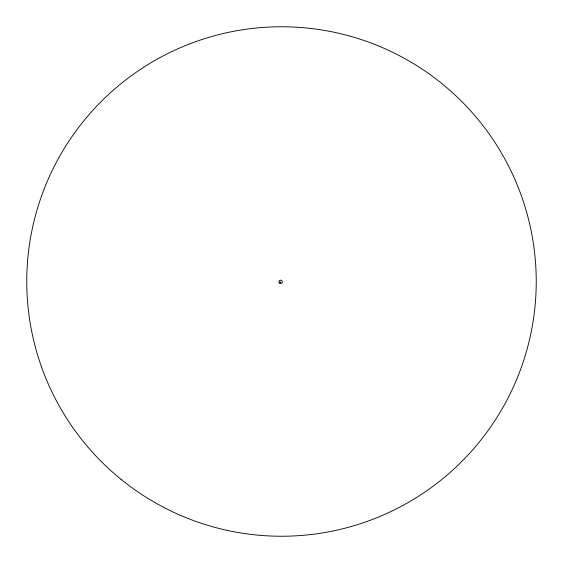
<?xml version="1.0" encoding="UTF-8"?>
<svg xmlns="http://www.w3.org/2000/svg" width="563" height="563" viewBox="0 0 563 563"><rect width="100%" height="100%" fill="white"/><g stroke="black" fill="none" stroke-linecap="round" stroke-linejoin="round"><path stroke-width="0.84" d="M279.452 282.964L279.783 283.238A1.668 1.654 61.5 0 0 282.239 282.309A1.668 1.654 61.5 0 0 280.698 280.163A1.668 1.654 61.5 0 0 279.037 282.204L279.452 282.964L280.761 282.035L279.121 282.415M121.108 479.402A254.736 254.736 0 0 0 533.084 321.452A254.736 254.736 0 0 0 190.308 43.647A254.736 254.736 0 0 0 121.108 479.402"/></g></svg>
